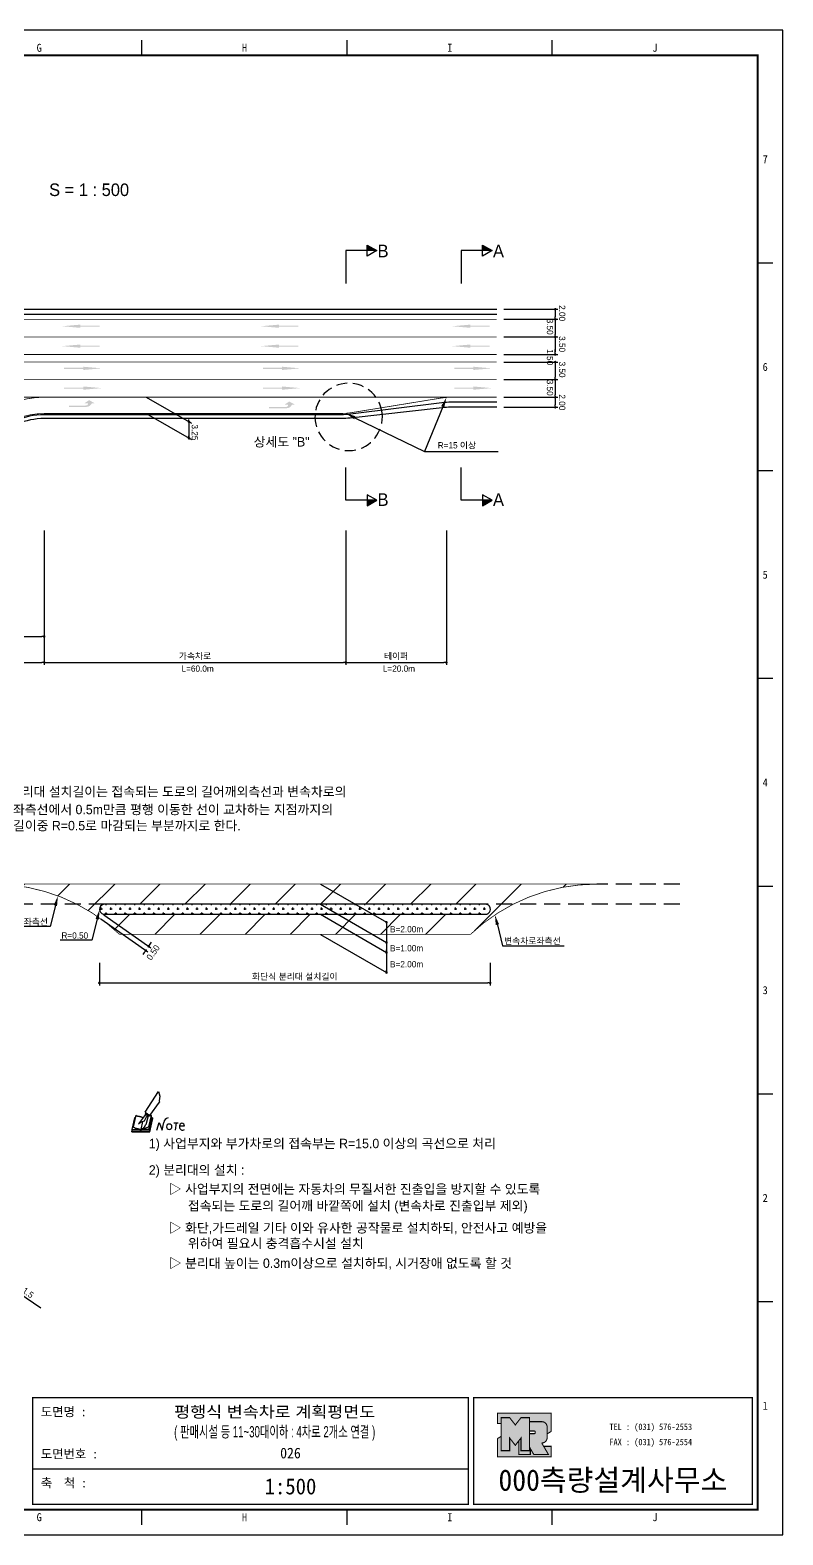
# Model space of a CAD drawing. Header units: millimetres. Extents: x 576 to 1000, y -19 to 281.
# Drawn here: x 849.9 to 999.6, y -18.5 to 280.9 of the extents above; entities that cross this region are included whole.
import ezdxf
from ezdxf.enums import TextEntityAlignment as Align

# ---------------------------------------------------------------- set-up
doc = ezdxf.new("R2010")
doc.units = ezdxf.units.MM
doc.linetypes.add('HIDDEN', pattern=[9.525, 6.35, -3.175])
for name, color, linetype in [('CC-GSTR-0004', 4, 'Continuous'), ('CM-LANE-0030', 30, 'Continuous'), ('CZ-DIMT-0002', 7, 'Continuous'), ('CZ-LIN1-0007', 7, 'Continuous'), ('CZ-LIN2-0003', 3, 'Continuous'), ('CZ-LINE-0001', 7, 'Continuous'), ('CZ-TEXT-BOX0', 7, 'Continuous'), ('TITLE', 7, 'Continuous')]:
    doc.layers.add(name, color=color, linetype=linetype)
doc.styles.add('돋움', font='')
doc.styles.add('돋음체', font='')
doc.styles.get('돋움').set_extended_font_data('Dotum')
doc.styles.get('돋음체').set_extended_font_data('DotumChe')

# ---------------------------------------------------------------- blocks, each defined once
blk = doc.blocks.new('note')
for p, q in [((0.85, 3.5), (3.53, 7.57)), ((3.53, 7.57), (3.8, 6.64)), ((3.8, 6.64), (3.69, 5.72)), ((1, 3.1), (0.75, 2.77)), ((0.85, 3.5), (1.8, 2.79)), ((1, 3.4), (0.85, 3.21)), ((0.85, 3.21), (1.52, 2.71)), ((1.8, 2.79), (3.74, 5.46)), ((3.69, 5.72), (3.74, 5.46)), ((-1.24, 2.36), (-1.77, 0)), ((-1.77, 0), (1.77, 0)), ((-1.77, 0), (-1.77, -0.3)), ((-1.53, 0.52), (-1.55, 0.54)), ((-1.01, 2.9), (-1.53, 0.52)), ((-1.48, 0.48), (-1.53, 0.52)), ((-1.43, 0.44), (-1.48, 0.48)), ((-1.38, 0.41), (-1.43, 0.44)), ((-1.33, 0.4), (-1.38, 0.41)), ((-1.27, 0.37), (-1.33, 0.4)), ((-1.22, 0.35), (-1.27, 0.37)), ((-1.13, 2.36), (-1.24, 2.36)), ((-1.17, 0.33), (-1.22, 0.35)), ((-1.12, 0.32), (-1.17, 0.33)), ((-1.02, 0.25), (-1.12, 0.32)), ((-0.97, 0.22), (-1.02, 0.25)), ((-1, 2.9), (-1.01, 2.9)), ((-0.98, 2.85), (-1, 2.9)), ((-0.95, 2.8), (-0.98, 2.85)), ((-0.93, 0.21), (-0.97, 0.22)), ((-0.9, 2.75), (-0.95, 2.8)), ((-0.88, 0.19), (-0.93, 0.21)), ((-0.85, 2.72), (-0.9, 2.75)), ((-0.8, 0.18), (-0.88, 0.19)), ((-0.79, 2.69), (-0.85, 2.72)), ((-0.75, 0.17), (-0.8, 0.18)), ((-0.74, 2.68), (-0.79, 2.69)), ((-0.7, 0.16), (-0.75, 0.17)), ((-0.69, 2.65), (-0.74, 2.68)), ((-0.64, 0.15), (-0.7, 0.16)), ((-0.64, 2.65), (-0.69, 2.65)), ((-0.59, 2.63), (-0.64, 2.65)), ((-0.58, 0.14), (-0.64, 0.15)), ((-0.54, 2.62), (-0.59, 2.63)), ((-0.53, 0.13), (-0.58, 0.14)), ((-0.48, 2.61), (-0.54, 2.62)), ((-0.48, 0.12), (-0.53, 0.13)), ((-0.43, 2.61), (-0.48, 2.61)), ((-0.43, 0.11), (-0.48, 0.12)), ((0.75, 2.77), (-0.46, 1.16)), ((0.37, 2.24), (-0.46, 1.16)), ((-0.46, 1.16), (-0.08, 1.47)), ((-0.38, 2.59), (-0.43, 2.61)), ((-0.38, 0.08), (-0.43, 0.11)), ((-0.33, 2.59), (-0.38, 2.59)), ((-0.29, 0.06), (-0.38, 0.08)), ((-0.27, 2.58), (-0.33, 2.59)), ((-0.23, 0.05), (-0.29, 0.06)), ((-0.22, 2.57), (-0.27, 2.58)), ((-0.16, 0.04), (-0.23, 0.05)), ((-0.17, 2.56), (-0.22, 2.57)), ((-0.12, 2.55), (-0.17, 2.56)), ((-0.11, 0.03), (-0.16, 0.04)), ((-0.07, 2.53), (-0.12, 2.55)), ((-0.04, 0.02), (-0.11, 0.03)), ((-0.08, 1.47), (0.72, 1.75)), ((-0.01, 2.51), (-0.07, 2.53)), ((-0.05, -0.3), (-0.05, 0)), ((0, 0), (-0.04, 0.02)), ((0.04, 2.5), (-0.01, 2.51)), ((0.37, 1.63), (0, 0)), ((0, 0), (1.6, 0.53)), ((0, 0), (1.65, 0.18)), ((0, 0.01), (0.06, 0.04)), ((0, -0.3), (0, 0)), ((0.09, 2.48), (0.04, 2.5)), ((0.05, -0.3), (0.05, 0)), ((0.06, 0.04), (0.11, 0.07)), ((0.14, 2.48), (0.09, 2.48)), ((0.11, 0.07), (0.16, 0.09)), ((0.2, 2.47), (0.14, 2.48)), ((0.16, 0.09), (0.21, 0.12)), ((0.26, 2.43), (0.18, 2.46)), ((0.21, 0.12), (0.27, 0.14)), ((0.34, 2.4), (0.26, 2.43)), ((0.27, 0.14), (0.36, 0.19)), ((0.45, 2.37), (0.34, 2.4)), ((0.36, 0.19), (0.41, 0.22)), ((0.41, 0.22), (0.46, 0.27)), ((0.46, 0.27), (0.51, 0.3)), ((0.51, 0.3), (0.56, 0.34)), ((0.56, 0.34), (0.6, 0.4)), ((0.6, 0.4), (0.64, 0.45)), ((0.64, 0.45), (0.67, 0.51)), ((0.67, 0.51), (0.74, 0.58)), ((0.72, 1.75), (1.16, 2.53)), ((0.74, 0.58), (0.79, 0.63)), ((0.79, 0.63), (0.83, 0.68)), ((0.83, 0.68), (0.86, 0.73)), ((0.86, 0.73), (0.89, 0.79)), ((0.89, 0.84), (0.92, 0.89)), ((0.89, 0.79), (0.89, 0.84)), ((0.92, 0.89), (0.96, 0.95)), ((0.96, 0.95), (1.01, 0.97)), ((1.47, 2.74), (1.01, 0.97)), ((1.16, 2.53), (1.37, 2.82)), ((2.13, 2.84), (1.44, 2.63)), ((1.52, 2.71), (1.66, 2.9)), ((1.6, 0.53), (2.13, 2.84)), ((1.65, 0.18), (2.19, 2.48)), ((1.77, 0), (2.3, 2.36)), ((1.77, -0.3), (2.3, 2.07)), ((1.77, -0.38), (2.3, 1.99)), ((1.77, -0.44), (2.3, 1.93)), ((1.77, 0), (1.77, -0.3)), ((2.19, 2.48), (2.04, 2.47)), ((2.3, 2.36), (2.16, 2.36)), ((2.3, 2.36), (2.3, 2.07)), ((3.21, -0.08), (3.68, 1.4)), ((3.68, 1.4), (4.26, -0.14)), ((4.26, -0.14), (4.56, 1.44)), ((6.55, 1.34), (7.46, 1.34)), ((7.01, 1.34), (6.87, -0.11)), ((7.71, 0.77), (7.71, 0.55)), ((7.71, 0.77), (8.67, 0.77)), ((-1.77, -0.3), (1.77, -0.3)), ((-1.77, -0.43), (-1.77, -0.3)), ((-1.77, -0.37), (1.77, -0.37)), ((-1.77, -0.43), (1.77, -0.43))]:
    blk.add_line(p, q)
for centre, major_axis, start_param, end_param in [((0.4, 2.31), (0.0702, 0.0702), 3.283946, 6.425539), ((5.68, 1.23), (-0.806, 0.806), -0.591174, 0.597824), ((5.66, 0.58), (-0.378, 0.378), 3.926991, 10.210176), ((8.3, 0.49), (0.422, 0.422), 2.265602, 4.634911), ((8.19, 0.77), (-0.342, 0.342), 3.926991, 7.068583)]:
    blk.add_ellipse(centre, major_axis=major_axis, ratio=1, start_param=start_param, end_param=end_param)
blk = doc.blocks.new('_Dot')
at = {"color": 0, "linetype": 'ByBlock', "lineweight": -2}
blk.add_line((-0.5, 0), (-1, 0), dxfattribs=at)
at = {"color": 0, "linetype": 'ByBlock', "const_width": 0.5}
blk.add_lwpolyline([(-0.25, 0, 1), (0.25, 0, 1)], format="xyb", close=True, dxfattribs=at)

msp = doc.modelspace()

# ---------------------------------------------------------------- hatches: boundary and pattern name
at = {"layer": 'CM-LANE-0030'}
h = msp.add_hatch(dxfattribs=at)
h.set_pattern_fill('ANSI31', color=256, style=0)
h.set_pattern_definition([(45, (-903.0624, -8.1427), (-2.245064, 2.245064), [])])
h.paths.add_polyline_path([(840.16, 202.84, -0.191871), (852.71, 207.84), (692.71, 207.84, -0.191871), (705.26, 202.84)])
h = msp.add_hatch(dxfattribs=at)
h.set_pattern_fill('ANSI31', color=256, scale=2, style=0)
h.set_pattern_definition([(45, (-437.286, 567.075), (-4.490128, 4.490128), [])])
h.paths.add_polyline_path([(937.5, 100.97, -0.191871), (962.6, 110.97), (842.6, 110.97, -0.191871), (867.7, 100.97)])
h.paths.add_polyline_path([(864.42, 104.97, 0.002096), (864.16, 105.15, -0.732581), (864.74, 106.97), (940.47, 106.97, -0.732581), (941.04, 105.15, 0.002096), (940.79, 104.97)], flags=16)
at = {"layer": 'CZ-LIN1-0007'}
for points in [[(859.9, 222.28), (859.9, 222.07), (863.72, 222.07), (863.72, 221.85), (859.9, 221.85), (859.9, 221.64), (856.25, 221.96)], [(899.43, 222.28), (899.43, 222.07), (903.25, 222.07), (903.25, 221.85), (899.43, 221.85), (899.43, 221.64), (895.78, 221.96)], [(937.49, 222.28), (937.49, 222.07), (941.32, 222.07), (941.32, 221.85), (937.49, 221.85), (937.49, 221.64), (933.84, 221.96)], [(859.9, 218.32), (859.9, 218.11), (863.72, 218.11), (863.72, 217.89), (859.9, 217.89), (859.9, 217.68), (856.25, 218)], [(899.43, 218.32), (899.43, 218.11), (903.25, 218.11), (903.25, 217.89), (899.43, 217.89), (899.43, 217.68), (895.78, 218)], [(937.49, 218.32), (937.49, 218.11), (941.32, 218.11), (941.32, 217.89), (937.49, 217.89), (937.49, 217.68), (933.84, 218)], [(860.51, 213.9), (860.51, 213.69), (856.68, 213.69), (856.68, 213.48), (860.51, 213.47), (860.51, 213.26), (864.16, 213.58)], [(900.04, 213.9), (900.04, 213.69), (896.21, 213.69), (896.21, 213.48), (900.04, 213.47), (900.04, 213.26), (903.69, 213.58)], [(938.1, 213.9), (938.1, 213.69), (934.28, 213.69), (934.28, 213.48), (938.1, 213.47), (938.1, 213.26), (941.75, 213.58)], [(860.51, 209.97), (860.51, 209.75), (856.68, 209.76), (856.68, 209.54), (860.51, 209.54), (860.51, 209.33), (864.16, 209.65)], [(900.04, 209.97), (900.04, 209.75), (896.21, 209.76), (896.21, 209.54), (900.04, 209.54), (900.04, 209.33), (903.69, 209.65)], [(938.1, 209.97), (938.1, 209.75), (934.28, 209.76), (934.28, 209.54), (938.1, 209.54), (938.1, 209.33), (941.75, 209.65)], [(861.15, 205.92, 0.267976), (862.18, 206.61), (862.81, 206.6), (861.64, 207.26), (860.69, 206.61), (861.39, 206.61, -0.504994), (861.08, 206.19), (857.62, 206.17), (857.62, 205.9)], [(900.97, 205.65, 0.267976), (902, 206.34), (902.63, 206.34), (901.45, 206.99), (900.51, 206.34), (901.2, 206.34, -0.504994), (900.89, 205.92), (897.43, 205.9), (897.43, 205.63)]]:
    msp.add_hatch(color=256, dxfattribs=at).paths.add_polyline_path(points)
at = {"layer": 'CZ-LIN2-0003'}
h = msp.add_hatch(dxfattribs=at)
h.set_pattern_fill('CROSS', color=256, scale=0.15, style=0)
h.set_pattern_definition([(0, (-437.2862, 567.0751), (0.9525, 0.9525), [0.47625, -1.42875]), (90, (-437.0481, 566.837), (-0.9525, 0.9525), [0.47625, -1.42875])])
h.paths.add_polyline_path([(864.74, 106.97, 0.732581), (864.16, 105.15, -0.002096), (864.42, 104.97), (940.79, 104.97, -0.002096), (941.04, 105.15, 0.732581), (940.47, 106.97)])
at = {"layer": 'CZ-LINE-0001'}
for points in [[(916.95, 238.11), (916.95, 237.01), (918.86, 237.01)], [(939.91, 238.11), (939.91, 237.01), (941.82, 237.01)], [(918.86, 187.34), (916.95, 187.34), (916.95, 186.24)], [(941.82, 187.34), (939.91, 187.34), (939.91, 186.24)]]:
    msp.add_hatch(color=256, dxfattribs=at).paths.add_polyline_path(points)
at = {"layer": 'TITLE', "ltscale": 150}
h = msp.add_hatch(color=8, dxfattribs=at)
edge = h.paths.add_edge_path()
edge.add_line((953.56, 5.73), (942.89, 5.73))
edge.add_line((942.89, 5.73), (942.89, 3.65))
edge.add_line((942.89, 3.65), (943.6, 3.65))
edge.add_line((943.6, 3.65), (943.6, 4.82))
edge.add_line((943.6, 4.82), (945.29, 4.82))
edge.add_line((945.29, 4.82), (946.42, 3.37))
edge.add_line((946.42, 3.37), (947.55, 4.82))
edge.add_line((947.55, 4.82), (949.24, 4.82))
edge.add_line((949.24, 4.82), (949.24, 4.03))
edge.add_line((949.24, 4.03), (951.68, 4.03))
edge.add_arc((951.68, 2.96), 1.07, 0, 90, ccw=False)
edge.add_line((952.75, 2.96), (952.75, 1.59))
edge.add_line((952.75, 1.59), (953.56, 2.1))
edge.add_line((953.56, 2.1), (953.56, 5.73))
h.paths.add_polyline_path([(947.1, 0.21), (946.42, -0.68), (945.29, 0.78), (945.29, -1.74), (943.6, -1.74), (943.6, 1.11), (942.89, 0.67), (942.89, -2.96), (953.56, -2.96), (953.56, -0.88), (952.06, -0.88), (953.02, -2.53), (950.11, -2.53), (949.41, -1.32), (949.41, -2.53), (947.1, -2.53)])
msp.add_hatch(color=5, dxfattribs=at).paths.add_polyline_path([(949.24, 4.82), (947.55, 4.82), (946.42, 3.37), (945.29, 4.82), (943.6, 4.82), (943.6, -1.74), (945.29, -1.74), (945.29, 0.78), (946.42, -0.68), (947.55, 0.78), (947.55, -1.74), (949.24, -1.74)])
h = msp.add_hatch(color=161, dxfattribs=at)
edge = h.paths.add_edge_path()
edge.add_arc((951.68, 2.96), 1.07, 360, 450)
edge.add_line((951.68, 4.03), (949.24, 4.03))
edge.add_line((949.24, 4.03), (949.24, 2.17))
edge.add_line((949.24, 2.17), (950.24, 2.17))
edge.add_arc((950.24, 2.06), 0.113, 0, 90, ccw=False)
edge.add_line((950.35, 2.06), (950.35, 1.75))
edge.add_arc((950.24, 1.75), 0.113, 270, 360, ccw=False)
edge.add_line((950.24, 1.64), (949.24, 1.64))
edge.add_line((949.24, 1.64), (949.24, -1.74))
edge.add_line((949.24, -1.74), (947.55, -1.74))
edge.add_line((947.55, -1.74), (947.55, 0.78))
edge.add_line((947.55, 0.78), (947.1, 0.21))
edge.add_line((947.1, 0.21), (947.1, -2.53))
edge.add_line((947.1, -2.53), (949.41, -2.53))
edge.add_line((949.41, -2.53), (949.41, -1.32))
edge.add_line((949.41, -1.32), (950.11, -2.53))
edge.add_line((950.11, -2.53), (953.02, -2.53))
edge.add_line((953.02, -2.53), (951.68, -0.22))
edge.add_arc((951.68, 0.85), 1.07, 270, 360)
edge.add_line((952.75, 0.85), (952.75, 2.96))

# ---------------------------------------------------------------- linework, layer by layer
at = {"color": 0, "linetype": 'ByBlock', "lineweight": -2}
for p, q in [((954.36, 225.09), (954.36, 224.84)), ((954.36, 223.59), (954.36, 223.84)), ((954.36, 223.09), (954.36, 222.84)), ((954.36, 220.09), (954.36, 220.34)), ((954.36, 219.59), (954.36, 219.34)), ((954.36, 216.59), (954.36, 216.84)), ((954.36, 216.59), (954.36, 216.84)), ((954.36, 214.59), (954.36, 214.34)), ((954.36, 214.59), (954.36, 214.34)), ((954.36, 211.59), (954.36, 211.84)), ((954.36, 211.09), (954.36, 210.84)), ((954.36, 208.09), (954.36, 208.34)), ((954.36, 207.59), (954.36, 207.34)), ((954.36, 206.09), (954.36, 206.34)), ((881.51, 203.18), (881.51, 203.43)), ((881.51, 202.68), (881.51, 202.43)), ((881.51, 199.93), (881.51, 200.18)), ((920.8, 103.12), (920.8, 102.87)), ((873.63, 98.81), (873.77, 99.01)), ((920.8, 99.12), (920.8, 98.87)), ((872.77, 97.58), (872.62, 97.37)), ((920.8, 97.62), (920.8, 97.87)), ((920.8, 93.62), (920.8, 93.87))]:
    msp.add_line(p, q, dxfattribs=at)
at = {"color": 0, "linetype": 'ByBlock', "const_width": 0.25}
for points in [[(954.36, 225.21, 1), (954.36, 225.46, 1)], [(954.36, 223.21, 1), (954.36, 223.46, 1)], [(954.36, 223.46, 1), (954.36, 223.21, 1)], [(954.36, 219.71, 1), (954.36, 219.96, 1)], [(954.36, 219.96, 1), (954.36, 219.71, 1)], [(954.36, 216.46, 1), (954.36, 216.21, 1)], [(954.36, 216.46, 1), (954.36, 216.21, 1)], [(954.36, 214.71, 1), (954.36, 214.96, 1)], [(954.36, 214.71, 1), (954.36, 214.96, 1)], [(954.36, 211.21, 1), (954.36, 211.46, 1)], [(954.36, 211.46, 1), (954.36, 211.21, 1)], [(954.36, 207.96, 1), (954.36, 207.71, 1)], [(954.36, 207.71, 1), (954.36, 207.96, 1)], [(954.36, 205.96, 1), (954.36, 205.71, 1)], [(881.51, 203.06, 1), (881.51, 202.81, 1)], [(881.51, 202.81, 1), (881.51, 203.06, 1)], [(881.51, 199.81, 1), (881.51, 199.56, 1)], [(920.8, 103.24, 1), (920.8, 103.49, 1)], [(873.56, 98.7, 1), (873.41, 98.5, 1)], [(920.8, 99.24, 1), (920.8, 99.49, 1)], [(872.84, 97.68, 1), (872.98, 97.88, 1)], [(920.8, 97.49, 1), (920.8, 97.24, 1)], [(920.8, 93.49, 1), (920.8, 93.24, 1)]]:
    msp.add_lwpolyline(points, format="xyb", close=True, dxfattribs=at)
at = {"layer": 'CC-GSTR-0004'}
for p, q in [((642.71, 225.34), (942.71, 225.34)), ((642.71, 224.34), (942.71, 224.34))]:
    msp.add_line(p, q, dxfattribs=at)
for points in [[(942.71, 206.84), (933.65, 206.84, 0.031099), (931.79, 206.72), (931.79, 206.72), (913.64, 204.46), (913.64, 204.46, -0.031099), (911.78, 204.34), (852.71, 204.34, 0.414214), (837.96, 189.59)], [(942.71, 205.84), (933.55, 205.84), (933.55, 205.84, 0.028015), (931.88, 205.75), (931.88, 205.75), (913.55, 203.68, -0.028015), (911.87, 203.59), (911.87, 203.59), (852.71, 203.59, 0.414214), (838.71, 189.59)]]:
    msp.add_lwpolyline(points, format="xyb", dxfattribs=at)
at = {"layer": 'CM-LANE-0030', "const_width": 0.15}
for points in [[(642.71, 216.34), (942.71, 216.34)], [(642.71, 214.84), (942.71, 214.84)]]:
    msp.add_lwpolyline(points, dxfattribs=at)
for points in [[(705.26, 202.84, 0.191871), (692.71, 207.84), (852.71, 207.84, 0.191871), (840.16, 202.84)], [(842.6, 110.97), (962.6, 110.97, 0.191871), (937.5, 100.97), (867.7, 100.97, 0.191871)]]:
    msp.add_lwpolyline(points, format="xyb", close=True, dxfattribs=at)
at = {"layer": 'CZ-LIN1-0007', "const_width": 0.15}
for points in [[(642.71, 223.34), (942.71, 223.34)], [(852.71, 207.84), (893.32, 207.84)]]:
    msp.add_lwpolyline(points, dxfattribs=at)
at = {"layer": 'CZ-LIN1-0007', "linetype": 'HIDDEN', "const_width": 0.15}
for points in [[(642.71, 219.84), (942.71, 219.84)], [(642.71, 211.34), (942.71, 211.34)], [(933.92, 207.84), (893.32, 207.84)]]:
    msp.add_lwpolyline(points, dxfattribs=at)
at = {"layer": 'CZ-LIN1-0007', "const_width": 0.15}
msp.add_lwpolyline([(942.71, 207.84), (933.92, 207.84, 0.040295), (931.52, 207.65), (931.52, 207.65), (913.91, 204.78), (913.91, 204.78, -0.040295), (911.5, 204.59), (911.5, 204.59), (852.71, 204.59, 0.414214), (837.71, 189.59)], format="xyb", dxfattribs=at)
at = {"layer": 'CZ-LIN2-0003'}
msp.add_line((839.87, 34.83), (852.07, 26.69), dxfattribs=at)
msp.add_lwpolyline([(940.79, 104.97, -0.002096), (941.04, 105.15, 0.732581), (940.47, 106.97), (864.74, 106.97, 0.732581), (864.16, 105.15, -0.002096), (864.42, 104.97)], format="xyb", close=True, dxfattribs=at)
at = {"layer": 'CZ-LINE-0001'}
for p, q in [((918.86, 237.01), (912.71, 237.01)), ((912.71, 237.01), (912.71, 230.47)), ((916.95, 235.91), (916.95, 238.11)), ((916.95, 238.11), (918.86, 237.01)), ((918.86, 237.01), (916.95, 235.91)), ((941.82, 237.01), (935.67, 237.01)), ((935.67, 237.01), (935.67, 230.47)), ((939.91, 235.91), (939.91, 238.11)), ((939.91, 238.11), (941.82, 237.01)), ((941.82, 237.01), (939.91, 235.91)), ((944.14, 225.34), (954.86, 225.34)), ((954.36, 224.84), (954.36, 223.84)), ((944.14, 223.34), (954.86, 223.34)), ((944.14, 223.34), (954.86, 223.34)), ((954.36, 222.84), (954.36, 220.34)), ((944.14, 219.84), (954.86, 219.84)), ((944.14, 219.84), (954.86, 219.84)), ((954.36, 219.34), (954.36, 216.84)), ((944.14, 216.34), (954.86, 216.34)), ((944.14, 216.34), (954.86, 216.34)), ((954.36, 216.84), (954.36, 217.34)), ((944.14, 214.84), (954.86, 214.84)), ((944.14, 214.84), (954.86, 214.84)), ((954.36, 214.34), (954.36, 213.84)), ((954.36, 214.34), (954.36, 211.84)), ((944.14, 211.34), (954.86, 211.34)), ((944.14, 211.34), (954.86, 211.34)), ((954.36, 210.84), (954.36, 208.34)), ((873.02, 207.84), (882.01, 202.65)), ((944.14, 207.84), (954.86, 207.84)), ((944.14, 207.84), (954.86, 207.84)), ((954.36, 207.34), (954.36, 206.34)), ((873.02, 204.59), (882.01, 199.4)), ((944.14, 205.84), (954.86, 205.84)), ((881.51, 202.43), (881.51, 199.43)), ((928.38, 197.01), (943.01, 197.01)), ((912.71, 187.34), (912.71, 193.88)), ((935.67, 187.34), (935.67, 193.88)), ((918.86, 187.34), (912.71, 187.34)), ((918.86, 187.34), (916.95, 188.44)), ((916.95, 188.44), (916.95, 186.24)), ((916.95, 186.24), (918.86, 187.34)), ((941.82, 187.34), (935.67, 187.34)), ((941.82, 187.34), (939.91, 188.44)), ((939.91, 188.44), (939.91, 186.24)), ((939.91, 186.24), (941.82, 187.34)), ((852.71, 181.35), (852.71, 154.57)), ((912.71, 181.35), (912.71, 154.57)), ((912.71, 181.35), (912.71, 154.57)), ((932.71, 181.35), (932.71, 154.57)), ((852.71, 163.62), (852.71, 154.57)), ((852.71, 163.62), (852.71, 159.74)), ((838.21, 160.24), (852.21, 160.24)), ((793.21, 155.07), (852.21, 155.07)), ((853.21, 155.07), (912.21, 155.07)), ((913.21, 155.07), (932.21, 155.07)), ((907.64, 110.97), (920.8, 103.37)), ((864.57, 104.86), (873.89, 98.31)), ((907.64, 106.97), (920.8, 99.37)), ((907.64, 104.97), (920.8, 97.37)), ((864, 104.04), (873.32, 97.49)), ((920.8, 103.37), (920.8, 93.37)), ((873.77, 99.01), (874.06, 99.42)), ((907.64, 100.97), (920.8, 93.37)), ((872.62, 97.37), (872.33, 96.96)), ((863.68, 95.34), (863.68, 90.81)), ((941.42, 95.34), (941.42, 90.81)), ((864.18, 91.31), (940.92, 91.31))]:
    msp.add_line(p, q, dxfattribs=at)
at = {"layer": 'CZ-LINE-0001', "linetype": 'HIDDEN', "ltscale": 0.35}
msp.add_line((919.93, 204.71), (919.93, 204.71), dxfattribs=at)
at = {"layer": 'CZ-LINE-0001', "linetype": 'HIDDEN', "ltscale": 0.5}
for p, q in [((979.13, 110.97), (962.6, 110.97)), ((864.74, 106.97), (826.08, 106.97)), ((979.13, 106.97), (940.47, 106.97))]:
    msp.add_line(p, q, dxfattribs=at)
at = {"layer": 'CZ-LINE-0001'}
for points in [[(914.51, 203.76), (928.38, 197.01)], [(931.97, 205.94), (928.38, 197.01)], [(854.94, 106.71), (853.89, 102.53), (841.66, 102.53)], [(863.25, 103.98), (862.2, 99.8), (855.86, 99.8)]]:
    msp.add_lwpolyline(points, dxfattribs=at)
at = {"layer": 'CZ-LINE-0001', "extrusion": (0, 0, -1)}
msp.add_lwpolyline([(-942.85, 102.9), (-943.9, 98.72), (-956.13, 98.72)], dxfattribs=at)
at = {"layer": 'CZ-LINE-0001', "linetype": 'HIDDEN', "ltscale": 0.35}
msp.add_arc((913.27, 203.92), 6.7, 6.7667, 6.749, dxfattribs=at)
at = {"layer": 'CZ-LINE-0001'}
for points in [[(931.66, 206.06), (932.72, 207.79), (932.28, 205.81)], [(914.36, 203.46), (912.71, 204.64), (914.65, 204.06)], [(854.62, 106.79), (855.43, 108.65), (855.27, 106.62)], [(862.93, 104.07), (863.74, 105.92), (863.57, 103.9)]]:
    msp.add_solid(points, dxfattribs=at)
at = {"layer": 'CZ-LINE-0001', "extrusion": (0, 0, -1)}
msp.add_solid([(-943.18, 102.98), (-942.36, 104.84), (-942.53, 102.82)], dxfattribs=at)
at = {"layer": 'TITLE', "color": 7, "linetype": 'Continuous'}
for p, q in [((872.13, 275.83), (872.13, 278.86)), ((912.96, 275.83), (912.96, 278.86)), ((953.78, 275.83), (953.78, 278.86)), ((997.63, 234.51), (994.61, 234.51)), ((997.63, 193.18), (994.61, 193.18)), ((997.63, 151.85), (994.61, 151.85)), ((997.63, 110.52), (994.61, 110.52)), ((997.63, 69.19), (994.61, 69.19)), ((997.63, 27.86), (994.61, 27.86)), ((872.13, -16.49), (872.13, -13.47)), ((912.96, -16.49), (912.96, -13.47)), ((953.78, -16.49), (953.78, -13.47))]:
    msp.add_line(p, q, dxfattribs=at)
at = {"layer": 'TITLE', "ltscale": 150}
msp.add_line((850.44, -5.33), (937.05, -5.33), dxfattribs=at)
at = {"layer": 'TITLE'}
msp.add_line((994.72, -13.47), (585.86, -13.47), dxfattribs=at)
msp.add_lwpolyline([(576.28, -18.5), (999.64, -18.5), (999.64, 280.87), (576.28, 280.87)], close=True, dxfattribs=at)
at = {"layer": 'TITLE', "linetype": 'Continuous', "const_width": 0.403}
msp.add_lwpolyline([(586.36, -13.47), (586.36, 275.83), (994.61, 275.83), (994.61, -13.47)], close=True, dxfattribs=at)
at = {"layer": 'TITLE', "ltscale": 150}
for points, const_width in [([(850.44, 8.81), (937.05, 8.81), (937.05, -12.41), (850.44, -12.41)], 0.265), ([(993.55, 8.81), (993.55, -12.41), (938.11, -12.41), (938.11, 8.81), (993.55, 8.81)], 0.265), ([(949.24, 4.82), (947.55, 4.82), (946.42, 3.37), (945.29, 4.82), (943.6, 4.82), (943.6, -1.74), (945.29, -1.74), (945.29, 0.78), (946.42, -0.68), (947.55, 0.78), (947.55, -1.74), (949.24, -1.74)], 0.212), ([(947.1, 0.21), (946.42, -0.68), (945.29, 0.78), (945.29, -1.74), (943.6, -1.74), (943.6, 1.11), (942.89, 0.67), (942.89, -2.96), (953.56, -2.96), (953.56, -0.88), (952.06, -0.88), (953.02, -2.53), (950.11, -2.53), (949.41, -1.32), (949.41, -2.53), (947.1, -2.53)], 0.212)]:
    msp.add_lwpolyline(points, close=True, dxfattribs=dict(at, const_width=const_width))
at = {"layer": 'TITLE', "ltscale": 150, "const_width": 0.212}
for points in [[(953.56, 5.73), (942.89, 5.73), (942.89, 3.65), (943.6, 3.65), (943.6, 4.82), (945.29, 4.82), (946.42, 3.37), (947.55, 4.82), (949.24, 4.82), (949.24, 4.03), (951.68, 4.03, -0.414214), (952.75, 2.96), (952.75, 1.59), (953.56, 2.1)], [(952.75, 2.96, 0.414214), (951.68, 4.03), (949.24, 4.03), (949.24, 2.17), (950.24, 2.17, -0.414214), (950.35, 2.06), (950.35, 1.75, -0.414214), (950.24, 1.64), (949.24, 1.64), (949.24, -1.74), (947.55, -1.74), (947.55, 0.78), (947.1, 0.21), (947.1, -2.53), (949.41, -2.53), (949.41, -1.32), (950.11, -2.53), (953.02, -2.53), (951.68, -0.22, 0.414214), (952.75, 0.85)]]:
    msp.add_lwpolyline(points, format="xyb", close=True, dxfattribs=at)

# ---------------------------------------------------------------- block references
at = {"layer": 'CZ-LINE-0001', "xscale": 0.5, "yscale": 0.5, "zscale": 0.5}
for p in [(852.71, 160.24), (852.71, 155.07), (912.71, 155.07), (932.71, 155.07), (941.42, 91.31)]:
    msp.add_blockref('_Dot', p, dxfattribs=at)
at = {"layer": 'CZ-LINE-0001', "xscale": 0.5, "yscale": 0.5, "zscale": 0.5, "rotation": 180}
for p in [(852.71, 155.07), (912.71, 155.07), (863.68, 91.31)]:
    msp.add_blockref('_Dot', p, dxfattribs=at)
at = {"layer": 'CZ-TEXT-BOX0'}
msp.add_blockref('note', (871.92, 62.13), dxfattribs=at)

# ---------------------------------------------------------------- texts
at = {"layer": 'CZ-DIMT-0002', "style": '돋움'}
for s, height, p in [('B', 2.5, (920.11, 236.93)), ('A', 2.5, (943.07, 236.93)), ('상세도 "B"', 1.875, (899.94, 198.96)), ('R=15 이상', 1.25, (934.8, 198.27)), ('B', 2.5, (920.11, 187.47)), ('A', 2.5, (943.07, 187.47)), ('L=60.0m', 1.25, (883.23, 153.84)), ('L=20.0m', 1.25, (923.27, 153.84))]:
    msp.add_text(s, height=height, dxfattribs=at).set_placement(p, align=Align.MIDDLE_CENTER)
for s, p in [('2.00', (955.12, 226.15)), ('3.50', (952.69, 223.46)), ('3.50', (955.12, 219.99)), ('1.50', (952.69, 217.4)), ('3.50', (955.12, 214.93)), ('3.50', (952.69, 211.32)), ('2.00', (955.12, 208.4))]:
    msp.add_text(s, height=1.25, rotation=270, dxfattribs=at).set_placement(p)
for s, p in [('○ 분리대 설치길이는 접속되는 도로의 길어깨외측선과 변속차로의', (842.65, 129.37)), ('좌측선에서 0.5m만큼 평행 이동한 선이 교차하는 지점까지의', (846.5, 125.81)), ('길이중 R=0.5로 마감되는 부분까지로 한다.', (846.5, 122.61)), ('1) 사업부지와 부가차로의 접속부는 R=15.0 이상의 곡선으로 처리', (873.52, 59.37)), ('2) 분리대의 설치 :', (873.52, 54.1)), ('▷ 사업부지의 전면에는 자동차의 무질서한 진출입을 방지할 수 있도록', (877.5, 50.3)), ('접속되는 도로의 길어깨 바깥쪽에 설치 (변속차로 진출입부 제외)', (881.29, 46.98)), ('▷ 화단,가드레일 기타 이와 유사한 공작물로 설치하되, 안전사고 예방을', (877.5, 42.58)), ('위하여 필요시 충격흡수시설 설치', (881.29, 39.51)), ('▷ 분리대 높이는 0.3m이상으로 설치하되, 시거장애 없도록 할 것', (877.5, 35.56))]:
    msp.add_text(s, height=1.875, dxfattribs=at).set_placement(p, align=Align.MIDDLE_LEFT)
for s, p in [('변속차로좌측선', (842.19, 102.84)), ('B=2.00m', (921.5, 101.38)), ('R=0.50', (856.14, 100.12)), ('B=1.00m', (921.5, 97.6)), ('변속차로좌측선', (944.18, 99.04)), ('B=2.00m', (921.5, 94.41))]:
    msp.add_text(s, height=1.25, dxfattribs=at).set_placement(p)
msp.add_text('1 : 1.5', height=1.25, rotation=323.8881, dxfattribs=at).set_placement((848.59, 30.34), align=Align.MIDDLE_CENTER)
at = {"layer": 'CZ-DIMT-0002', "char_height": 1.25, "attachment_point": 5, "style": '돋움'}
for s, insert, rotation in [('3.25', (882.67, 200.83), 270), ('\\A1;0.50', (874.37, 97.36), 54.9032)]:
    msp.add_mtext(s, dxfattribs=dict(at, insert=insert, rotation=rotation))
at = {"layer": 'CZ-LINE-0001', "char_height": 1.25, "attachment_point": 5, "style": '돋움'}
for s, insert in [('\\A1;가속차로', (882.71, 156.27)), ('\\A1;테이퍼', (922.71, 156.27)), ('\\A1;화단식 분리대 설치길이', (902.55, 92.5))]:
    msp.add_mtext(s, dxfattribs=dict(at, insert=insert))
at = {"layer": 'TITLE', "color": 3, "linetype": 'Continuous', "style": '돋음체'}
for s, p in [('G', (851.72, 277.35)), ('H', (892.55, 277.35)), ('I', (933.37, 277.35)), ('J', (974.2, 277.35)), ('7', (996.12, 255.18)), ('6', (996.12, 213.85)), ('5', (996.12, 172.52)), ('4', (996.12, 131.19)), ('3', (996.12, 89.86)), ('2', (996.12, 48.53)), ('1', (996.12, 7.2)), ('G', (851.72, -14.98)), ('H', (892.55, -14.98)), ('I', (933.37, -14.98)), ('J', (974.2, -14.98))]:
    msp.add_text(s, height=1.59, dxfattribs=at).set_placement(p, align=Align.MIDDLE)
at = {"layer": 'TITLE', "style": '돋움'}
msp.add_text('S = 1 : 500', height=2.5, dxfattribs=at).set_placement((853.69, 249.11), align=Align.MIDDLE_LEFT)
at = {"layer": 'TITLE', "style": '돋음체'}
for s, p in [('도면명 :', (852.03, 5.1)), ('도면번호 :', (852.03, -3.29)), ('축  척 :', (852.03, -9.05))]:
    msp.add_text(s, height=1.804, dxfattribs=at).set_placement(p)
at = {"layer": 'TITLE', "style": '돋움'}
for s, width, p, p2 in [('평행식 변속차로 계획평면도', 1.010039, (878.56, 4.85), (918.56, 4.85)), ('( 판매시설 등 11~30대이하 : 4차로 2개소 연결 )', 0.580258, (878.56, 0.9), (918.56, 0.9))]:
    msp.add_text(s, height=2.25, dxfattribs=dict(at, width=width)).set_placement(p, p2, align=Align.FIT)
at = {"layer": 'TITLE', "color": 180, "style": '돋음체'}
for s, p in [('TEL : (031) 576-2553', (965.13, 2.37)), ('FAX : (031) 576-2554', (965.13, -0.65))]:
    msp.add_text(s, height=1.2733, dxfattribs=at).set_placement(p)
at = {"layer": 'TITLE', "linetype": 'Continuous', "style": '돋음체'}
for s, height, p in [('026', 2.122, (901.7, -2.23)), ('1:500', 3.183, (901.7, -8.87))]:
    msp.add_text(s, height=height, dxfattribs=at).set_placement(p, align=Align.MIDDLE)
at = {"layer": 'TITLE', "color": 180, "style": '돋음체'}
msp.add_text('000측량설계사무소', height=4.244, dxfattribs=at).set_placement((965.83, -9.72), align=Align.CENTER)

doc.saveas('drawing.dxf')
